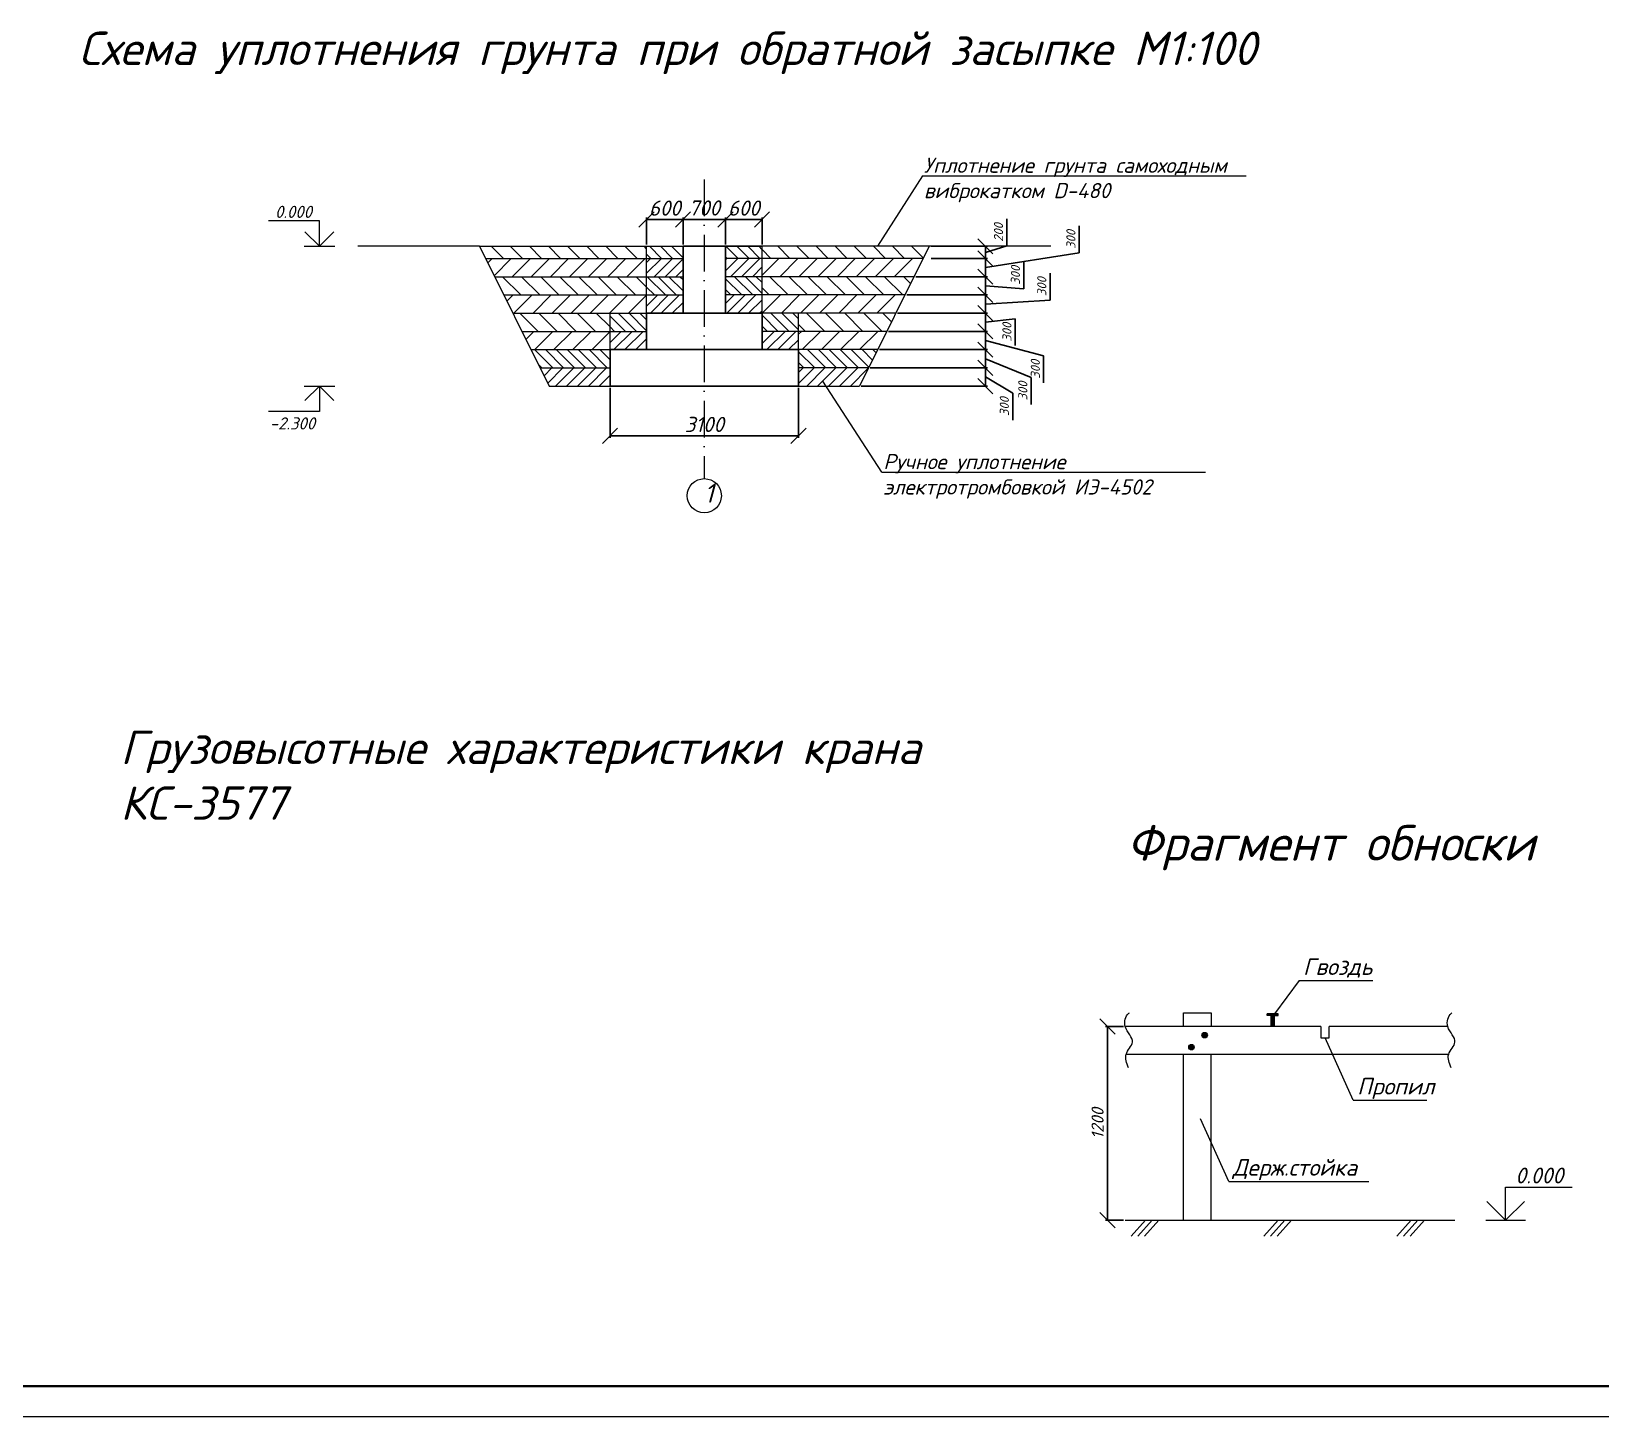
# Model space of a CAD drawing. Header units: millimetres. Extents: x 1422334 to 1587362, y 445536 to 446570.
# Drawn here: x 1585915.7 to 1586173.8, y 445975.7 to 446203.5 of the extents above; entities that cross this region are included whole.
import ezdxf

# ---------------------------------------------------------------- set-up
doc = ezdxf.new("R2010")
doc.units = ezdxf.units.MM
doc.header["$LTSCALE"] = 50
doc.linetypes.add('ACAD_ISO10W100', pattern=[18, 12, -3, 0, -3])
doc.layers.get('0').update_dxf_attribs({"lineweight": 13})
for name, color, linetype, lineweight in [('Buldoze', 7, 'Continuous', 13), ('Risunochki', 7, 'Continuous', 13), ('text', 7, 'Continuous', 13), ('камаз', 7, 'Continuous', 13), ('оси траншей размеры', 7, 'Continuous', 13), ('осноные линии', 7, 'Continuous', 13), ('Слой 0.13', 7, 'Continuous', 9), ('экскаватор', 7, 'Continuous', 13)]:
    doc.layers.add(name, color=color, linetype=linetype, lineweight=lineweight)
doc.styles.get("Standard").update_dxf_attribs({"font": 'isocpeui.ttf'})
doc.dimstyles.new('200', dxfattribs={"dimtxt": 2.5, "dimasz": 2.5, "dimexe": 0.3445, "dimexo": 0.3, "dimtad": 1, "dimlfac": 500, "dimtxsty": 'Standard', "dimblk": 'OBLIQUE', "dimcen": 2.5, "dimadec": 0, "dimazin": 0, "dimtfac": 1, "dimtmove": 0, "dimatfit": 3, "dimfxl": 1, "dimarcsym": 0})
pattern_1 = [(45, (1585143.7816, 445576.214), (-0.8980256, 0.8980256), [])]
pattern_2 = [(135, (1585143.7816, 445576.214), (-0.8980256, -0.8980256), [])]

# ---------------------------------------------------------------- blocks, each defined once
blk = doc.blocks.new('_Oblique')
at = {"color": 0, "linetype": 'ByBlock', "lineweight": -2}
blk.add_line((-0.5, -0.5), (0.5, 0.5), dxfattribs=at)
blk = doc.blocks.new('*D2183')
at = {"layer": 'Buldoze', "color": 0, "lineweight": -2, "ltscale": 10000, "transparency": 16777216}
for p, q in [((1586095.33, 446039.86), (1586092.36, 446039.86)), ((1586092.7, 446008.01), (1586092.7, 446039.86)), ((1586095.33, 446008.01), (1586092.36, 446008.01))]:
    blk.add_line(p, q, dxfattribs=at)
at = {"layer": 'Defpoints', "color": 0, "ltscale": 10000, "transparency": 16777216}
for p in [(1586092.7, 446039.86), (1586095.63, 446039.86), (1586095.63, 446008.01)]:
    blk.add_point(p, dxfattribs=at)
at = {"layer": 'Buldoze', "color": 0, "lineweight": -2, "ltscale": 10000, "transparency": 16777216, "xscale": 2.5, "yscale": 2.5, "zscale": 2.5}
for p, rotation in [((1586092.7, 446039.86), 90), ((1586092.7, 446008.01), 270)]:
    blk.add_blockref('_Oblique', p, dxfattribs=dict(at, rotation=rotation))
at = {"layer": 'Buldoze', "color": 0, "ltscale": 10000, "transparency": 16777216, "insert": (1586091.08, 446023.93), "char_height": 2, "attachment_point": 5, "rotation": 90}
blk.add_mtext('1200', dxfattribs=at)
blk = doc.blocks.new('*D2200')
at = {"layer": 'Defpoints', "color": 0, "ltscale": 10000, "transparency": 16777216}
for p in [(1586010.89, 446145.2), (1586041.89, 446145.2), (1586041.89, 446137.03)]:
    blk.add_point(p, dxfattribs=at)
at = {"layer": 'Risunochki', "color": 0, "lineweight": -2, "ltscale": 10000, "transparency": 16777216}
for p, q in [((1586010.89, 446144.9), (1586010.89, 446136.68)), ((1586041.89, 446144.9), (1586041.89, 446136.68)), ((1586010.89, 446137.03), (1586041.89, 446137.03))]:
    blk.add_line(p, q, dxfattribs=at)
at = {"layer": 'Risunochki', "color": 0, "lineweight": -2, "ltscale": 10000, "transparency": 16777216, "xscale": 2.5, "yscale": 2.5, "zscale": 2.5, "rotation": 180}
blk.add_blockref('_Oblique', (1586010.89, 446137.03), dxfattribs=at)
at = {"layer": 'Risunochki', "color": 0, "lineweight": -2, "ltscale": 10000, "transparency": 16777216, "xscale": 2.5, "yscale": 2.5, "zscale": 2.5}
blk.add_blockref('_Oblique', (1586041.89, 446137.03), dxfattribs=at)
at = {"layer": 'Risunochki', "color": 0, "ltscale": 10000, "transparency": 16777216, "insert": (1586026.39, 446138.9), "char_height": 2.5, "attachment_point": 5}
blk.add_mtext('3100', dxfattribs=at)
blk = doc.blocks.new('*D2201')
at = {"layer": 'Defpoints', "color": 0, "ltscale": 10000, "transparency": 16777216}
for p in [(1586022.89, 446172.61), (1586016.89, 446168.2), (1586022.89, 446168.2)]:
    blk.add_point(p, dxfattribs=at)
at = {"layer": 'Risunochki', "color": 0, "lineweight": -2, "ltscale": 10000, "transparency": 16777216}
for p, q in [((1586016.89, 446168.5), (1586016.89, 446172.95)), ((1586016.89, 446172.61), (1586022.89, 446172.61)), ((1586022.89, 446168.5), (1586022.89, 446172.95))]:
    blk.add_line(p, q, dxfattribs=at)
at = {"layer": 'Risunochki', "color": 0, "lineweight": -2, "ltscale": 10000, "transparency": 16777216, "xscale": 2.5, "yscale": 2.5, "zscale": 2.5, "rotation": 180}
blk.add_blockref('_Oblique', (1586016.89, 446172.61), dxfattribs=at)
at = {"layer": 'Risunochki', "color": 0, "lineweight": -2, "ltscale": 10000, "transparency": 16777216, "xscale": 2.5, "yscale": 2.5, "zscale": 2.5}
blk.add_blockref('_Oblique', (1586022.89, 446172.61), dxfattribs=at)
at = {"layer": 'Risunochki', "color": 0, "ltscale": 10000, "transparency": 16777216, "insert": (1586019.89, 446174.48), "char_height": 2.5, "attachment_point": 5}
blk.add_mtext('600', dxfattribs=at)
blk = doc.blocks.new('*D2202')
at = {"layer": 'Defpoints', "color": 0, "ltscale": 10000, "transparency": 16777216}
for p in [(1586029.89, 446172.61), (1586022.89, 446168.2), (1586029.89, 446168.2)]:
    blk.add_point(p, dxfattribs=at)
at = {"layer": 'Risunochki', "color": 0, "lineweight": -2, "ltscale": 10000, "transparency": 16777216}
for p, q in [((1586022.89, 446168.5), (1586022.89, 446172.95)), ((1586022.89, 446172.61), (1586029.89, 446172.61)), ((1586029.89, 446168.5), (1586029.89, 446172.95))]:
    blk.add_line(p, q, dxfattribs=at)
at = {"layer": 'Risunochki', "color": 0, "lineweight": -2, "ltscale": 10000, "transparency": 16777216, "xscale": 2.5, "yscale": 2.5, "zscale": 2.5, "rotation": 180}
blk.add_blockref('_Oblique', (1586022.89, 446172.61), dxfattribs=at)
at = {"layer": 'Risunochki', "color": 0, "lineweight": -2, "ltscale": 10000, "transparency": 16777216, "xscale": 2.5, "yscale": 2.5, "zscale": 2.5}
blk.add_blockref('_Oblique', (1586029.89, 446172.61), dxfattribs=at)
at = {"layer": 'Risunochki', "color": 0, "ltscale": 10000, "transparency": 16777216, "insert": (1586026.39, 446174.5), "char_height": 2.5, "attachment_point": 5}
blk.add_mtext('700', dxfattribs=at)
blk = doc.blocks.new('*D2203')
at = {"layer": 'Defpoints', "color": 0, "ltscale": 10000, "transparency": 16777216}
for p in [(1586035.89, 446172.61), (1586029.89, 446168.2), (1586035.89, 446168.2)]:
    blk.add_point(p, dxfattribs=at)
at = {"layer": 'Risunochki', "color": 0, "lineweight": -2, "ltscale": 10000, "transparency": 16777216}
for p, q in [((1586029.89, 446168.5), (1586029.89, 446172.95)), ((1586029.89, 446172.61), (1586035.89, 446172.61)), ((1586035.89, 446168.5), (1586035.89, 446172.95))]:
    blk.add_line(p, q, dxfattribs=at)
at = {"layer": 'Risunochki', "color": 0, "lineweight": -2, "ltscale": 10000, "transparency": 16777216, "xscale": 2.5, "yscale": 2.5, "zscale": 2.5, "rotation": 180}
blk.add_blockref('_Oblique', (1586029.89, 446172.61), dxfattribs=at)
at = {"layer": 'Risunochki', "color": 0, "lineweight": -2, "ltscale": 10000, "transparency": 16777216, "xscale": 2.5, "yscale": 2.5, "zscale": 2.5}
blk.add_blockref('_Oblique', (1586035.89, 446172.61), dxfattribs=at)
at = {"layer": 'Risunochki', "color": 0, "ltscale": 10000, "transparency": 16777216, "insert": (1586032.89, 446174.48), "char_height": 2.5, "attachment_point": 5}
blk.add_mtext('600', dxfattribs=at)
blk = doc.blocks.new('*D2204')
at = {"layer": 'Defpoints', "color": 0, "ltscale": 10000, "transparency": 16777216}
for p in [(1586063.39, 446168.2), (1586063.39, 446166.2), (1586072.62, 446166.2)]:
    blk.add_point(p, dxfattribs=at)
at = {"layer": 'Risunochki', "color": 0, "lineweight": -2, "ltscale": 10000, "transparency": 16777216}
for p, q in [((1586076.15, 446168.26), (1586076.15, 446172.69)), ((1586063.69, 446168.2), (1586072.96, 446168.2)), ((1586072.62, 446167.2), (1586076.15, 446168.26)), ((1586072.62, 446168.2), (1586072.62, 446166.2)), ((1586063.69, 446166.2), (1586072.96, 446166.2))]:
    blk.add_line(p, q, dxfattribs=at)
at = {"layer": 'Risunochki', "color": 0, "lineweight": -2, "ltscale": 10000, "transparency": 16777216, "xscale": 2.5, "yscale": 2.5, "zscale": 2.5}
for p, rotation in [((1586072.62, 446168.2), 90), ((1586072.62, 446166.2), 270)]:
    blk.add_blockref('_Oblique', p, dxfattribs=dict(at, rotation=rotation))
at = {"layer": 'Risunochki', "color": 0, "ltscale": 10000, "transparency": 16777216, "insert": (1586074.78, 446170.48), "char_height": 1.5, "attachment_point": 5, "rotation": 90}
blk.add_mtext('200', dxfattribs=at)
blk = doc.blocks.new('*D2205')
at = {"layer": 'Defpoints', "color": 0, "ltscale": 10000, "transparency": 16777216}
for p in [(1586063.39, 446166.2), (1586060.89, 446163.2), (1586072.62, 446163.2)]:
    blk.add_point(p, dxfattribs=at)
at = {"layer": 'Risunochki', "color": 0, "lineweight": -2, "ltscale": 10000, "transparency": 16777216}
for p, q in [((1586088.06, 446167.11), (1586088.06, 446171.55)), ((1586072.62, 446164.7), (1586088.06, 446167.11)), ((1586063.69, 446166.2), (1586072.96, 446166.2)), ((1586072.62, 446166.2), (1586072.62, 446163.2)), ((1586061.19, 446163.2), (1586072.96, 446163.2))]:
    blk.add_line(p, q, dxfattribs=at)
at = {"layer": 'Risunochki', "color": 0, "lineweight": -2, "ltscale": 10000, "transparency": 16777216, "xscale": 2.5, "yscale": 2.5, "zscale": 2.5}
for p, rotation in [((1586072.62, 446166.2), 90), ((1586072.62, 446163.2), 270)]:
    blk.add_blockref('_Oblique', p, dxfattribs=dict(at, rotation=rotation))
at = {"layer": 'Risunochki', "color": 0, "ltscale": 10000, "transparency": 16777216, "insert": (1586086.69, 446169.33), "char_height": 1.5, "attachment_point": 5, "rotation": 90}
blk.add_mtext('300', dxfattribs=at)
blk = doc.blocks.new('*D2206')
at = {"layer": 'Defpoints', "color": 0, "ltscale": 10000, "transparency": 16777216}
for p in [(1586060.89, 446163.2), (1586059.39, 446160.2), (1586072.62, 446160.2)]:
    blk.add_point(p, dxfattribs=at)
at = {"layer": 'Risunochki', "color": 0, "lineweight": -2, "ltscale": 10000, "transparency": 16777216}
for p, q in [((1586078.93, 446161.22), (1586078.93, 446165.65)), ((1586061.19, 446163.2), (1586072.96, 446163.2)), ((1586072.62, 446163.2), (1586072.62, 446160.2)), ((1586072.62, 446161.7), (1586078.93, 446161.22)), ((1586059.69, 446160.2), (1586072.96, 446160.2))]:
    blk.add_line(p, q, dxfattribs=at)
at = {"layer": 'Risunochki', "color": 0, "lineweight": -2, "ltscale": 10000, "transparency": 16777216, "xscale": 2.5, "yscale": 2.5, "zscale": 2.5}
for p, rotation in [((1586072.62, 446163.2), 90), ((1586072.62, 446160.2), 270)]:
    blk.add_blockref('_Oblique', p, dxfattribs=dict(at, rotation=rotation))
at = {"layer": 'Risunochki', "color": 0, "ltscale": 10000, "transparency": 16777216, "insert": (1586077.56, 446163.43), "char_height": 1.5, "attachment_point": 5, "rotation": 90}
blk.add_mtext('300', dxfattribs=at)
blk = doc.blocks.new('*D2207')
at = {"layer": 'Defpoints', "color": 0, "ltscale": 10000, "transparency": 16777216}
for p in [(1586059.39, 446160.2), (1586057.89, 446157.2), (1586072.62, 446157.2)]:
    blk.add_point(p, dxfattribs=at)
at = {"layer": 'Risunochki', "color": 0, "lineweight": -2, "ltscale": 10000, "transparency": 16777216}
for p, q in [((1586083.27, 446159.35), (1586083.27, 446163.79)), ((1586059.69, 446160.2), (1586072.96, 446160.2)), ((1586072.62, 446160.2), (1586072.62, 446157.2)), ((1586072.62, 446158.7), (1586083.27, 446159.35)), ((1586058.19, 446157.2), (1586072.96, 446157.2))]:
    blk.add_line(p, q, dxfattribs=at)
at = {"layer": 'Risunochki', "color": 0, "lineweight": -2, "ltscale": 10000, "transparency": 16777216, "xscale": 2.5, "yscale": 2.5, "zscale": 2.5}
for p, rotation in [((1586072.62, 446160.2), 90), ((1586072.62, 446157.2), 270)]:
    blk.add_blockref('_Oblique', p, dxfattribs=dict(at, rotation=rotation))
at = {"layer": 'Risunochki', "color": 0, "ltscale": 10000, "transparency": 16777216, "insert": (1586081.9, 446161.57), "char_height": 1.5, "attachment_point": 5, "rotation": 90}
blk.add_mtext('300', dxfattribs=at)
blk = doc.blocks.new('*D2208')
at = {"layer": 'Defpoints', "color": 0, "ltscale": 10000, "transparency": 16777216}
for p in [(1586057.89, 446157.2), (1586056.39, 446154.2), (1586072.62, 446154.2)]:
    blk.add_point(p, dxfattribs=at)
at = {"layer": 'Risunochki', "color": 0, "lineweight": -2, "ltscale": 10000, "transparency": 16777216}
for p, q in [((1586058.19, 446157.2), (1586072.96, 446157.2)), ((1586072.62, 446157.2), (1586072.62, 446154.2)), ((1586056.69, 446154.2), (1586072.96, 446154.2)), ((1586072.62, 446155.7), (1586077.55, 446156.29)), ((1586077.55, 446156.29), (1586077.55, 446151.86))]:
    blk.add_line(p, q, dxfattribs=at)
at = {"layer": 'Risunochki', "color": 0, "lineweight": -2, "ltscale": 10000, "transparency": 16777216, "xscale": 2.5, "yscale": 2.5, "zscale": 2.5}
for p, rotation in [((1586072.62, 446157.2), 90), ((1586072.62, 446154.2), 270)]:
    blk.add_blockref('_Oblique', p, dxfattribs=dict(at, rotation=rotation))
at = {"layer": 'Risunochki', "color": 0, "ltscale": 10000, "transparency": 16777216, "insert": (1586076.17, 446154.07), "char_height": 1.5, "attachment_point": 5, "rotation": 90}
blk.add_mtext('300', dxfattribs=at)
blk = doc.blocks.new('*D2209')
at = {"layer": 'Defpoints', "color": 0, "ltscale": 10000, "transparency": 16777216}
for p in [(1586056.39, 446154.2), (1586054.89, 446151.2), (1586072.62, 446151.2)]:
    blk.add_point(p, dxfattribs=at)
at = {"layer": 'Risunochki', "color": 0, "lineweight": -2, "ltscale": 10000, "transparency": 16777216}
for p, q in [((1586056.69, 446154.2), (1586072.96, 446154.2)), ((1586072.62, 446154.2), (1586072.62, 446151.2)), ((1586072.62, 446152.7), (1586082.21, 446150.2)), ((1586055.19, 446151.2), (1586072.96, 446151.2)), ((1586082.21, 446150.2), (1586082.21, 446145.76))]:
    blk.add_line(p, q, dxfattribs=at)
at = {"layer": 'Risunochki', "color": 0, "lineweight": -2, "ltscale": 10000, "transparency": 16777216, "xscale": 2.5, "yscale": 2.5, "zscale": 2.5}
for p, rotation in [((1586072.62, 446154.2), 90), ((1586072.62, 446151.2), 270)]:
    blk.add_blockref('_Oblique', p, dxfattribs=dict(at, rotation=rotation))
at = {"layer": 'Risunochki', "color": 0, "ltscale": 10000, "transparency": 16777216, "insert": (1586080.84, 446147.98), "char_height": 1.5, "attachment_point": 5, "rotation": 90}
blk.add_mtext('300', dxfattribs=at)
blk = doc.blocks.new('*D2210')
at = {"layer": 'Defpoints', "color": 0, "ltscale": 10000, "transparency": 16777216}
for p in [(1586054.89, 446151.2), (1586053.39, 446148.2), (1586072.62, 446148.2)]:
    blk.add_point(p, dxfattribs=at)
at = {"layer": 'Risunochki', "color": 0, "lineweight": -2, "ltscale": 10000, "transparency": 16777216}
for p, q in [((1586055.19, 446151.2), (1586072.96, 446151.2)), ((1586072.62, 446151.2), (1586072.62, 446148.2)), ((1586072.62, 446149.7), (1586080.15, 446146.61)), ((1586053.69, 446148.2), (1586072.96, 446148.2)), ((1586080.15, 446146.61), (1586080.15, 446142.18))]:
    blk.add_line(p, q, dxfattribs=at)
at = {"layer": 'Risunochki', "color": 0, "lineweight": -2, "ltscale": 10000, "transparency": 16777216, "xscale": 2.5, "yscale": 2.5, "zscale": 2.5}
for p, rotation in [((1586072.62, 446151.2), 90), ((1586072.62, 446148.2), 270)]:
    blk.add_blockref('_Oblique', p, dxfattribs=dict(at, rotation=rotation))
at = {"layer": 'Risunochki', "color": 0, "ltscale": 10000, "transparency": 16777216, "insert": (1586078.78, 446144.4), "char_height": 1.5, "attachment_point": 5, "rotation": 90}
blk.add_mtext('300', dxfattribs=at)
blk = doc.blocks.new('*D2211')
at = {"layer": 'Defpoints', "color": 0, "ltscale": 10000, "transparency": 16777216}
for p in [(1586053.39, 446148.2), (1586051.89, 446145.2), (1586072.62, 446145.2)]:
    blk.add_point(p, dxfattribs=at)
at = {"layer": 'Risunochki', "color": 0, "lineweight": -2, "ltscale": 10000, "transparency": 16777216}
for p, q in [((1586053.69, 446148.2), (1586072.96, 446148.2)), ((1586072.62, 446148.2), (1586072.62, 446145.2)), ((1586072.62, 446146.7), (1586077.12, 446144.06)), ((1586052.19, 446145.2), (1586072.96, 446145.2)), ((1586077.12, 446144.06), (1586077.12, 446139.62))]:
    blk.add_line(p, q, dxfattribs=at)
at = {"layer": 'Risunochki', "color": 0, "lineweight": -2, "ltscale": 10000, "transparency": 16777216, "xscale": 2.5, "yscale": 2.5, "zscale": 2.5}
for p, rotation in [((1586072.62, 446148.2), 90), ((1586072.62, 446145.2), 270)]:
    blk.add_blockref('_Oblique', p, dxfattribs=dict(at, rotation=rotation))
at = {"layer": 'Risunochki', "color": 0, "ltscale": 10000, "transparency": 16777216, "insert": (1586075.74, 446141.84), "char_height": 1.5, "attachment_point": 5, "rotation": 90}
blk.add_mtext('300', dxfattribs=at)

msp = doc.modelspace()

# ---------------------------------------------------------------- hatches: boundary and pattern name
at = {"layer": 'Buldoze', "ltscale": 10000}
h = msp.add_hatch(color=250, dxfattribs=at)
h.dxf.hatch_style = 1
h.paths.add_polyline_path([(1586120.105335, 446041.675243), (1586120.787835, 446041.675243), (1586120.787835, 446041.948243), (1586118.967835, 446041.948243), (1586118.967835, 446041.675243), (1586119.650335, 446041.675243), (1586119.650335, 446039.855243), (1586120.105335, 446039.855243)])
h = msp.add_hatch(color=250, dxfattribs=at)
h.dxf.hatch_style = 1
h.paths.add_polyline_path([(1586109.14317, 446038.454335, 1), (1586108.23317, 446038.454335, 1)])
h.paths.add_polyline_path([(1586106.061269, 446036.475605, 1), (1586106.971269, 446036.475605, 1)])
at = {"layer": 'Risunochki', "ltscale": 10000}
h = msp.add_hatch(dxfattribs=at)
h.set_pattern_fill('ANSI31', color=250, scale=0.7, angle=90)
h.set_pattern_definition([(135, (1585143.7816, 445576.214), (-1.571545, -1.571545), [])])
h.paths.add_polyline_path([(1586010.893443, 446157.198763), (1585994.893443, 446157.198763), (1585996.393443, 446154.198763), (1586010.893443, 446154.198763)])
h.paths.add_polyline_path([(1586057.893443, 446157.198763), (1586041.893443, 446157.198763), (1586041.893443, 446154.198763), (1586056.393443, 446154.198763)])
h.paths.add_polyline_path([(1586060.893443, 446163.198763), (1586035.893443, 446163.198763), (1586035.893443, 446160.198763), (1586059.393443, 446160.198763)])
h.paths.add_polyline_path([(1586063.393443, 446168.198763), (1586035.893443, 446168.198763), (1586035.893443, 446166.198763), (1586062.393443, 446166.198763)])
h.paths.add_polyline_path([(1586016.893443, 446168.198763), (1585989.393443, 446168.198763), (1585990.393443, 446166.198763), (1586016.893443, 446166.198763)])
h.paths.add_polyline_path([(1586016.893443, 446163.198763), (1585991.893443, 446163.198763), (1585993.393443, 446160.198763), (1586016.893443, 446160.198763)])
h = msp.add_hatch(dxfattribs=at)
h.set_pattern_fill('ANSI31', color=250, scale=0.4, angle=90)
h.set_pattern_definition(pattern_2)
h.paths.add_polyline_path([(1586016.893443, 446157.198763), (1586010.893443, 446157.198763), (1586010.893443, 446154.198763), (1586016.893443, 446154.198763)])
h.paths.add_polyline_path([(1586022.893443, 446163.198763), (1586016.893443, 446163.198763), (1586016.893443, 446160.198763), (1586022.893443, 446160.198763)])
h.paths.add_polyline_path([(1586022.893443, 446168.198763), (1586016.893443, 446168.198763), (1586016.893443, 446166.198763), (1586022.893443, 446166.198763)])
h.paths.add_polyline_path([(1586041.893443, 446157.198763), (1586035.893443, 446157.198763), (1586035.893443, 446154.198763), (1586041.893443, 446154.198763)])
h.paths.add_polyline_path([(1586035.893443, 446163.198763), (1586029.893443, 446163.198763), (1586029.893443, 446160.198763), (1586035.893443, 446160.198763)])
h.paths.add_polyline_path([(1586035.893443, 446168.198763), (1586029.893443, 446168.198763), (1586029.893443, 446166.198763), (1586035.893443, 446166.198763)])
h = msp.add_hatch(dxfattribs=at)
h.set_pattern_fill('ANSI31', color=250, scale=0.7)
h.set_pattern_definition([(45, (1585143.7816, 445576.214), (-1.571545, 1.571545), [])])
h.paths.add_polyline_path([(1586010.893443, 446154.198763), (1585996.393443, 446154.198763), (1585997.893443, 446151.198763), (1586010.893443, 446151.198763)])
h.paths.add_polyline_path([(1586056.393443, 446154.198763), (1586041.893443, 446154.198763), (1586041.893443, 446151.198763), (1586054.893443, 446151.198763)])
h.paths.add_polyline_path([(1586059.393443, 446160.198763), (1586035.893443, 446160.198763), (1586035.893443, 446157.198763), (1586057.893443, 446157.198763)])
h.paths.add_polyline_path([(1586062.393443, 446166.198763), (1586035.893443, 446166.198763), (1586035.893443, 446163.198763), (1586060.893443, 446163.198763)])
h.paths.add_polyline_path([(1586016.893443, 446166.198763), (1585990.393443, 446166.198763), (1585991.893443, 446163.198763), (1586016.893443, 446163.198763)])
h.paths.add_polyline_path([(1586016.893443, 446160.198763), (1585993.393443, 446160.198763), (1585994.893443, 446157.198763), (1586016.893443, 446157.198763)])
h = msp.add_hatch(dxfattribs=at)
h.set_pattern_fill('ANSI31', color=250, scale=0.4)
h.set_pattern_definition(pattern_1)
h.paths.add_polyline_path([(1586016.893443, 446154.198763), (1586010.893443, 446154.198763), (1586010.893443, 446151.198763), (1586016.893443, 446151.198763)])
h.paths.add_polyline_path([(1586041.893443, 446154.198763), (1586035.893443, 446154.198763), (1586035.893443, 446151.198763), (1586041.893443, 446151.198763)])
h.paths.add_polyline_path([(1586035.893443, 446160.198763), (1586029.893443, 446160.198763), (1586029.893443, 446157.198763), (1586035.893443, 446157.198763)])
h.paths.add_polyline_path([(1586022.893443, 446160.198763), (1586016.893443, 446160.198763), (1586016.893443, 446157.198763), (1586022.893443, 446157.198763)])
h.paths.add_polyline_path([(1586022.893443, 446166.198763), (1586016.893443, 446166.198763), (1586016.893443, 446163.198763), (1586022.893443, 446163.198763)])
h.paths.add_polyline_path([(1586035.893443, 446166.198763), (1586029.893443, 446166.198763), (1586029.893443, 446163.198763), (1586035.893443, 446163.198763)])
h = msp.add_hatch(dxfattribs=at)
h.set_pattern_fill('ANSI31', color=250, scale=0.4, angle=90)
h.set_pattern_definition(pattern_2)
h.paths.add_polyline_path([(1586010.893443, 446151.198763), (1585997.893443, 446151.198763), (1585999.393443, 446148.198763), (1586010.893443, 446148.198763)])
h = msp.add_hatch(dxfattribs=at)
h.set_pattern_fill('ANSI31', color=250, scale=0.4, angle=90)
h.set_pattern_definition(pattern_2)
h.paths.add_polyline_path([(1586041.893443, 446151.198763), (1586054.893443, 446151.198763), (1586053.393443, 446148.198763), (1586041.893443, 446148.198763)])
h = msp.add_hatch(dxfattribs=at)
h.set_pattern_fill('ANSI31', color=250, scale=0.4)
h.set_pattern_definition(pattern_1)
h.paths.add_polyline_path([(1586010.893443, 446148.198763), (1585999.393443, 446148.198763), (1586000.893443, 446145.198763), (1586010.893443, 446145.198763)])
h = msp.add_hatch(dxfattribs=at)
h.set_pattern_fill('ANSI31', color=250, scale=0.4)
h.set_pattern_definition(pattern_1)
h.paths.add_polyline_path([(1586041.893443, 446148.198763), (1586053.393443, 446148.198763), (1586051.893443, 446145.198763), (1586041.893443, 446145.198763)])

# ---------------------------------------------------------------- linework, layer by layer
at = {"layer": 'Buldoze', "ltscale": 10000}
for p, q in [((1586105.213023, 446039.855243, 8264.642599), (1586105.213023, 446042.130243, 8264.642599)), ((1586105.213023, 446042.130243, 8264.642599), (1586109.763023, 446042.130243, 8264.642599)), ((1586109.763023, 446042.130243, 8264.642599), (1586109.763023, 446039.855243, 8264.642599)), ((1586118.967835, 446041.675243, 8264.642599), (1586118.967835, 446041.948243, 8264.642599)), ((1586120.787835, 446041.948243, 8264.642599), (1586118.967835, 446041.948243, 8264.642599)), ((1586119.650335, 446041.675243, 8264.642599), (1586118.967835, 446041.675243, 8264.642599)), ((1586119.650335, 446039.855243, 8264.642599), (1586119.650335, 446041.675243, 8264.642599)), ((1586120.105335, 446041.675243, 8264.642599), (1586120.105335, 446039.855243, 8264.642599)), ((1586120.105335, 446041.675243, 8264.642599), (1586120.787835, 446041.675243, 8264.642599)), ((1586120.787835, 446041.675243, 8264.642599), (1586120.787835, 446041.948243, 8264.642599)), ((1586127.803554, 446039.855243, 8264.642599), (1586095.633833, 446039.855243, 8264.642599)), ((1586127.803554, 446039.855243, 8264.642599), (1586127.803554, 446038.035243, 8264.642599)), ((1586127.803554, 446038.035243, 8264.642599), (1586129.168554, 446038.035243, 8264.642599)), ((1586148.689775, 446039.855243, 8264.642599), (1586129.168554, 446039.855243, 8264.642599)), ((1586129.168554, 446038.035243, 8264.642599), (1586129.168554, 446039.855243, 8264.642599)), ((1586095.772963, 446035.305243, 8264.642599), (1586148.828905, 446035.305243, 8264.642599)), ((1586105.213023, 446008.005243, 8264.642599), (1586105.213023, 446035.305243, 8264.642599)), ((1586109.763023, 446008.005243, 8264.642599), (1586109.763023, 446035.305243, 8264.642599)), ((1586095.633833, 446008.005243, 8264.642599), (1586149.831347, 446008.005243, 8264.642599))]:
    msp.add_line(p, q, dxfattribs=at)
at = {"layer": 'Buldoze', "lineweight": 30, "ltscale": 10000}
for p, q in [((1586098.963507, 446008.005243, 8264.642599), (1586096.610543, 446005.385809, 8264.642599)), ((1586100.055507, 446008.005243, 8264.642599), (1586097.702543, 446005.385809, 8264.642599)), ((1586101.147507, 446008.005243, 8264.642599), (1586098.794543, 446005.385809, 8264.642599)), ((1586120.803507, 446008.005243, 8264.642599), (1586118.450543, 446005.385809, 8264.642599)), ((1586121.895507, 446008.005243, 8264.642599), (1586119.542543, 446005.385809, 8264.642599)), ((1586122.987507, 446008.005243, 8264.642599), (1586120.634543, 446005.385809, 8264.642599)), ((1586142.643507, 446008.005243, 8264.642599), (1586140.290543, 446005.385809, 8264.642599)), ((1586143.735507, 446008.005243, 8264.642599), (1586141.382543, 446005.385809, 8264.642599)), ((1586144.827507, 446008.005243, 8264.642599), (1586142.474543, 446005.385809, 8264.642599))]:
    msp.add_line(p, q, dxfattribs=at)
at = {"layer": 'Buldoze', "ltscale": 10000}
for centre in [(1586108.68817, 446038.454335, 8264.642599), (1586106.516269, 446036.475605, 8264.642599)]:
    msp.add_circle(centre, 0.455, dxfattribs=at)
for points in [[(1586096.180445, 446033.09506, 8264.642599), (1586095.772963, 446035.305243, 8264.642599), (1586096.810953, 446037.295989, 8264.642599), (1586095.633833, 446039.855243, 8264.642599), (1586096.22908, 446042.062292, 8264.642599), (1586096.29346, 446042.110793, 8264.642599)], [(1586149.236387, 446033.09506, 8264.642599), (1586148.828905, 446035.305243, 8264.642599), (1586149.866895, 446037.295989, 8264.642599), (1586148.689775, 446039.855243, 8264.642599), (1586149.285022, 446042.062292, 8264.642599), (1586149.349403, 446042.110793, 8264.642599)]]:
    msp.add_spline(points, degree=3, dxfattribs=at)
at = {"layer": 'Risunochki', "linetype": 'ACAD_ISO10W100', "ltscale": 0.01}
msp.add_line((1586026.393443, 446179.169917, 8264.642599), (1586026.393443, 446129.980104, 8264.642599), dxfattribs=at)
at = {"layer": 'Risunochki', "ltscale": 10000}
for p, q in [((1585989.393443, 446168.198763, 8264.642599), (1585969.393443, 446168.198763, 8264.642599)), ((1585989.393443, 446168.198763, 8264.642599), (1586000.893443, 446145.198763, 8264.642599)), ((1585989.393443, 446168.198763, 8264.642599), (1586022.893443, 446168.198763, 8264.642599)), ((1586016.893443, 446157.198763, 8264.642599), (1586016.893443, 446168.198763, 8264.642599)), ((1586063.393443, 446168.198763, 8264.642599), (1586029.893443, 446168.198763, 8264.642599)), ((1586029.893443, 446168.198763, 8264.642599), (1586035.893443, 446168.198763, 8264.642599)), ((1586035.893443, 446157.198763, 8264.642599), (1586035.893443, 446168.198763, 8264.642599)), ((1586063.393443, 446168.198763, 8264.642599), (1586051.893443, 446145.198763, 8264.642599)), ((1586083.393443, 446168.198763, 8264.642599), (1586063.393443, 446168.198763, 8264.642599)), ((1585990.393443, 446166.198763, 8264.642599), (1586022.893443, 446166.198763, 8264.642599)), ((1586062.393443, 446166.198763, 8264.642599), (1586029.893443, 446166.198763, 8264.642599)), ((1585991.893443, 446163.198763, 8264.642599), (1586022.893443, 446163.198763, 8264.642599)), ((1586060.893443, 446163.198763, 8264.642599), (1586029.893443, 446163.198763, 8264.642599)), ((1585993.393443, 446160.198763, 8264.642599), (1586022.893443, 446160.198763, 8264.642599)), ((1586059.393443, 446160.198763, 8264.642599), (1586029.893443, 446160.198763, 8264.642599)), ((1585994.893443, 446157.198763, 8264.642599), (1586016.893443, 446157.198763, 8264.642599)), ((1586010.893443, 446151.198763, 8264.642599), (1586010.893443, 446157.198763, 8264.642599)), ((1586057.893443, 446157.198763, 8264.642599), (1586035.893443, 446157.198763, 8264.642599)), ((1586041.893443, 446151.198763, 8264.642599), (1586041.893443, 446157.198763, 8264.642599)), ((1585996.393443, 446154.198763, 8264.642599), (1586016.893443, 446154.198763, 8264.642599)), ((1586056.393443, 446154.198763, 8264.642599), (1586035.893443, 446154.198763, 8264.642599)), ((1585997.893443, 446151.198763, 8264.642599), (1586010.893443, 446151.198763, 8264.642599)), ((1586054.893443, 446151.198763, 8264.642599), (1586041.893443, 446151.198763, 8264.642599)), ((1585999.393443, 446148.198763, 8264.642599), (1586010.893443, 446148.198763, 8264.642599)), ((1586053.393443, 446148.198763, 8264.642599), (1586041.893443, 446148.198763, 8264.642599)), ((1586000.893443, 446145.198763, 8264.642599), (1586010.893443, 446145.198763, 8264.642599)), ((1586041.893443, 446145.198763, 8264.642599), (1586051.893443, 446145.198763, 8264.642599)), ((1586055.599608, 446131.033727, 8264.642599), (1586045.861832, 446146.018619, 8264.642599))]:
    msp.add_line(p, q, dxfattribs=at)
at = {"layer": 'Risunochki', "lineweight": 30, "ltscale": 10000}
for p, q in [((1586022.893443, 446157.198763, 8264.642599), (1586022.893443, 446168.198763, 8264.642599)), ((1586029.893443, 446168.198763, 8264.642599), (1586022.893443, 446168.198763, 8264.642599)), ((1586029.893443, 446157.198763, 8264.642599), (1586029.893443, 446168.198763, 8264.642599)), ((1586016.893443, 446151.198763, 8264.642599), (1586016.893443, 446157.198763, 8264.642599)), ((1586016.893443, 446157.198763, 8264.642599), (1586022.893443, 446157.198763, 8264.642599)), ((1586022.893443, 446157.198763, 8264.642599), (1586029.893443, 446157.198763, 8264.642599)), ((1586035.893443, 446157.198763, 8264.642599), (1586029.893443, 446157.198763, 8264.642599)), ((1586035.893443, 446151.198763, 8264.642599), (1586035.893443, 446157.198763, 8264.642599)), ((1586041.893443, 446151.198763, 8264.642599), (1586010.893443, 446151.198763, 8264.642599)), ((1586010.893443, 446151.198763, 8264.642599), (1586010.893443, 446145.198763, 8264.642599)), ((1586041.893443, 446145.198763, 8264.642599), (1586041.893443, 446151.198763, 8264.642599)), ((1586010.893443, 446145.198763, 8264.642599), (1586041.893443, 446145.198763, 8264.642599))]:
    msp.add_line(p, q, dxfattribs=at)
at = {"layer": 'камаз', "ltscale": 10000}
for p, q in [((1586124.235813, 446047.417199, 8264.642599), (1586120.19655, 446041.948243, 8264.642599)), ((1586124.235813, 446047.417199, 8264.642599), (1586136.330079, 446047.417199, 8264.642599)), ((1586133.143083, 446027.755346, 8264.642599), (1586128.486054, 446038.035243, 8264.642599)), ((1586133.143083, 446027.755346, 8264.642599), (1586145.237349, 446027.755346, 8264.642599)), ((1586112.647672, 446014.399485, 19008.677978), (1586107.990643, 446024.679382, 19008.677978)), ((1586112.647672, 446014.399485, 19008.677978), (1586135.686291, 446014.399485, 19008.677978))]:
    msp.add_line(p, q, dxfattribs=at)
at = {"layer": 'оси траншей размеры', "ltscale": 10000}
msp.add_circle((1586026.393443, 446127.180104, 8264.642599), 2.8, dxfattribs=at)
at = {"layer": 'осноные линии', "ltscale": 10000}
for p, q in [((1585963.084147, 446172.398763, 8264.642599), (1585954.684147, 446172.398763, 8264.642599)), ((1585963.084147, 446168.198763, 8264.642599), (1585963.084147, 446172.398763, 8264.642599)), ((1585960.564147, 446168.198763, 8264.642599), (1585965.604147, 446168.198763, 8264.642599)), ((1585960.564147, 446145.198763, 8264.642599), (1585965.604147, 446145.198763, 8264.642599)), ((1585963.084147, 446145.198763, 8264.642599), (1585963.084147, 446140.998763, 8264.642599)), ((1585963.084147, 446140.998763, 8264.642599), (1585954.684147, 446140.998763, 8264.642599)), ((1586158.198617, 446008.005243, 8264.642599), (1586158.198617, 446013.465243, 8264.642599)), ((1586158.198617, 446013.465243, 8264.642599), (1586169.118617, 446013.465243, 8264.642599)), ((1586154.922617, 446008.005243, 8264.642599), (1586161.474617, 446008.005243, 8264.642599))]:
    msp.add_line(p, q, dxfattribs=at)
at = {"layer": 'осноные линии', "lineweight": 30, "ltscale": 10000}
for p, q in [((1585963.084147, 446168.198763, 8264.642599), (1585960.708268, 446170.574641, 8264.642599)), ((1585963.084147, 446168.198763, 8264.642599), (1585965.460026, 446170.574641, 8264.642599)), ((1585963.084147, 446145.198763, 8264.642599), (1585960.708268, 446142.822884, 8264.642599)), ((1585963.084147, 446145.198763, 8264.642599), (1585965.460026, 446142.822884, 8264.642599)), ((1586158.198617, 446008.005243, 8264.642599), (1586155.109975, 446011.093886, 8264.642599)), ((1586158.198617, 446008.005243, 8264.642599), (1586161.28726, 446011.093886, 8264.642599))]:
    msp.add_line(p, q, dxfattribs=at)
at = {"layer": 'Слой 0.13', "lineweight": 40, "ltscale": 10000}
msp.add_line((1585564.836202, 445980.713928), (1586380.836202, 445980.713928), dxfattribs=at)
at = {"layer": 'Слой 0.13', "ltscale": 10000}
msp.add_line((1585544.836202, 445975.713928), (1586385.836202, 445975.713928), dxfattribs=at)
at = {"layer": 'экскаватор', "ltscale": 10000}
for p, q in [((1586062.264081, 446179.779353, 8264.642599), (1586054.880932, 446168.198763, 8264.642599)), ((1586062.264081, 446179.779353, 8264.642599), (1586115.516634, 446179.779353, 8264.642599)), ((1586055.599608, 446131.033727, 8264.642599), (1586108.852162, 446131.033727, 8264.642599))]:
    msp.add_line(p, q, dxfattribs=at)

# ---------------------------------------------------------------- texts
at = {"layer": 'text', "ltscale": 10000, "insert": (1585930.338637, 446088.545844, 8264.642599), "char_height": 5.5, "attachment_point": 1}
msp.add_mtext_dynamic_manual_height_columns('Грузовысотные характеристики крана КС-3577', width=143.05609447, gutter_width=25, heights=[0], dxfattribs=at)
at = {"layer": 'камаз', "ltscale": 10000, "char_height": 2.73, "attachment_point": 1}
for s, insert in [('Гвоздь', (1586124.869642, 446051.081301, 8264.642599)), ('Пропил', (1586133.776912, 446031.419448, 8264.642599)), ('Держ.стойка', (1586113.281502, 446018.063587, 19008.677978))]:
    msp.add_mtext_dynamic_manual_height_columns(s, width=57.833788, gutter_width=25, heights=[0], dxfattribs=dict(at, insert=insert))
at = {"layer": 'оси траншей размеры', "ltscale": 10000, "attachment_point": 1}
for s, width, insert, char_height in [('Схема уплотнения грунта при обратной засыпке М1:100', 231.11816767, (1585923.486, 446203.506728), 5.5), ('\\pi1.2816;1', 3.70625839, (1586025.078529, 446129.186655, 8264.642599), 3.15), ('Фрагмент обноски', 82.15167219, (1586095.862249, 446073.008185, 8264.642599), 5.85)]:
    msp.add_mtext_dynamic_manual_height_columns(s, width=width, gutter_width=25, heights=[0], dxfattribs=dict(at, insert=insert, char_height=char_height))
at = {"layer": 'осноные линии', "ltscale": 10000}
for s, insert, char_height, attachment_point in [('0.000', (1585955.788198, 446174.864026, 8264.642599), 2, 1), ('-2.300', (1585954.918078, 446140.065982, 8264.642599), 2, 1), ('0.000', (1586167.683351, 446016.670086, 8264.642599), 2.6, 3)]:
    msp.add_mtext_dynamic_manual_height_columns(s, width=12.48274015, gutter_width=25, heights=[0], dxfattribs=dict(at, insert=insert, char_height=char_height, attachment_point=attachment_point))
at = {"layer": 'экскаватор', "ltscale": 10000, "char_height": 2.5, "attachment_point": 1}
for s, insert in [('Уплотнение грунта самоходным виброкатком D-480', (1586062.503044, 446182.777567, 8264.642599)), ('Ручное уплотнение электротромбовкой ИЭ-4502', (1586055.838571, 446134.031942, 8264.642599))]:
    msp.add_mtext_dynamic_manual_height_columns(s, width=52.95898296, gutter_width=25, heights=[0], dxfattribs=dict(at, insert=insert))

# ---------------------------------------------------------------- dimensions: what is measured, and where the dimension line sits
at = {"layer": 'Buldoze', "ltscale": 10000}
dim = msp.add_linear_dim(base=(1586092.701908, 446039.855243, 8264.642599), p1=(1586095.633833, 446008.005243, 8264.642599), p2=(1586095.633833, 446039.855243, 8264.642599), angle=90, text='1200', dimstyle='200', override={"dimtxt": 2, "dimlfac": 57.14, "dimrnd": 1}, dxfattribs=at)
dim.commit()
dim.dimension.update_dxf_attribs({"geometry": '*D2183', "text_midpoint": (1586091.076908, 446023.930243, 8264.642599)})
at = {"layer": 'Risunochki', "ltscale": 10000}
for base, p1, p2, override, picture, middle in [((1586022.893443, 446172.60615, 8264.642599), (1586016.893443, 446168.198763, 8264.642599), (1586022.893443, 446168.198763, 8264.642599), {"dimlfac": 100}, '*D2201', (1586019.893443, 446172.60615, 8264.642599)), ((1586035.893443, 446172.60615, 8264.642599), (1586029.893443, 446168.198763, 8264.642599), (1586035.893443, 446168.198763, 8264.642599), {"dimlfac": 100, "dimtmove": 1}, '*D2203', (1586032.893443, 446172.60615, 8264.642599))]:
    dim = msp.add_linear_dim(base=base, p1=p1, p2=p2, dimstyle='200', override=override, dxfattribs=at)
    dim.commit()
    dim.dimension.update_dxf_attribs({"geometry": picture, "text_midpoint": middle, "dimtype": 160})
for base, p1, p2, override, picture, middle in [((1586029.893443, 446172.60615, 8264.642599), (1586022.893443, 446168.198763, 8264.642599), (1586029.893443, 446168.198763, 8264.642599), {"dimlfac": 100, "dimtmove": 1}, '*D2202', (1586026.393443, 446174.497249, 8264.642599)), ((1586041.893443, 446137.027134, 8264.642599), (1586010.893443, 446145.198763, 8264.642599), (1586041.893443, 446145.198763, 8264.642599), {"dimlfac": 100}, '*D2200', (1586026.393443, 446138.902134, 8264.642599))]:
    dim = msp.add_linear_dim(base=base, p1=p1, p2=p2, dimstyle='200', override=override, dxfattribs=at)
    dim.commit()
    dim.dimension.update_dxf_attribs({"geometry": picture, "text_midpoint": middle})
dim = msp.add_linear_dim(base=(1586072.620145, 446166.198763, 8264.642599), p1=(1586063.393443, 446168.198763, 8264.642599), p2=(1586063.393443, 446166.198763, 8264.642599), angle=90, dimstyle='200', override={"dimtxt": 1.5, "dimlfac": 100, "dimtmove": 1}, dxfattribs=at)
dim.commit()
dim.dimension.update_dxf_attribs({"geometry": '*D2204', "text_midpoint": (1586074.777145, 446168.883363, 8264.642599)})
for base, p1, p2, picture, middle in [((1586072.620145, 446163.198763, 8264.642599), (1586063.393443, 446166.198763, 8264.642599), (1586060.893443, 446163.198763, 8264.642599), '*D2205', (1586088.062718, 446167.737344, 8264.642599)), ((1586072.620145, 446160.198763, 8264.642599), (1586060.893443, 446163.198763, 8264.642599), (1586059.393443, 446160.198763, 8264.642599), '*D2206', (1586078.933447, 446161.840472, 8264.642599)), ((1586072.620145, 446157.198763, 8264.642599), (1586059.393443, 446160.198763, 8264.642599), (1586057.893443, 446157.198763, 8264.642599), '*D2207', (1586083.272487, 446159.975643, 8264.642599)), ((1586072.620145, 446154.198763, 8264.642599), (1586057.893443, 446157.198763, 8264.642599), (1586056.393443, 446154.198763, 8264.642599), '*D2208', (1586077.546311, 446155.666973, 8264.642599)), ((1586072.620145, 446151.198763, 8264.642599), (1586056.393443, 446154.198763, 8264.642599), (1586054.893443, 446151.198763, 8264.642599), '*D2209', (1586082.214507, 446149.573296, 8264.642599)), ((1586072.620145, 446148.198763, 8264.642599), (1586054.893443, 446151.198763, 8264.642599), (1586053.393443, 446148.198763, 8264.642599), '*D2210', (1586080.15448, 446145.989521, 8264.642599)), ((1586072.620145, 446145.198763, 8264.642599), (1586053.393443, 446148.198763, 8264.642599), (1586051.893443, 446145.198763, 8264.642599), '*D2211', (1586077.116814, 446143.431648, 8264.642599))]:
    dim = msp.add_linear_dim(base=base, p1=p1, p2=p2, angle=90, dimstyle='200', override={"dimtxt": 1.5, "dimlfac": 100, "dimtmove": 1}, dxfattribs=at)
    dim.commit()
    dim.dimension.update_dxf_attribs({"geometry": picture, "text_midpoint": middle, "dimtype": 160})

doc.saveas('drawing.dxf')
